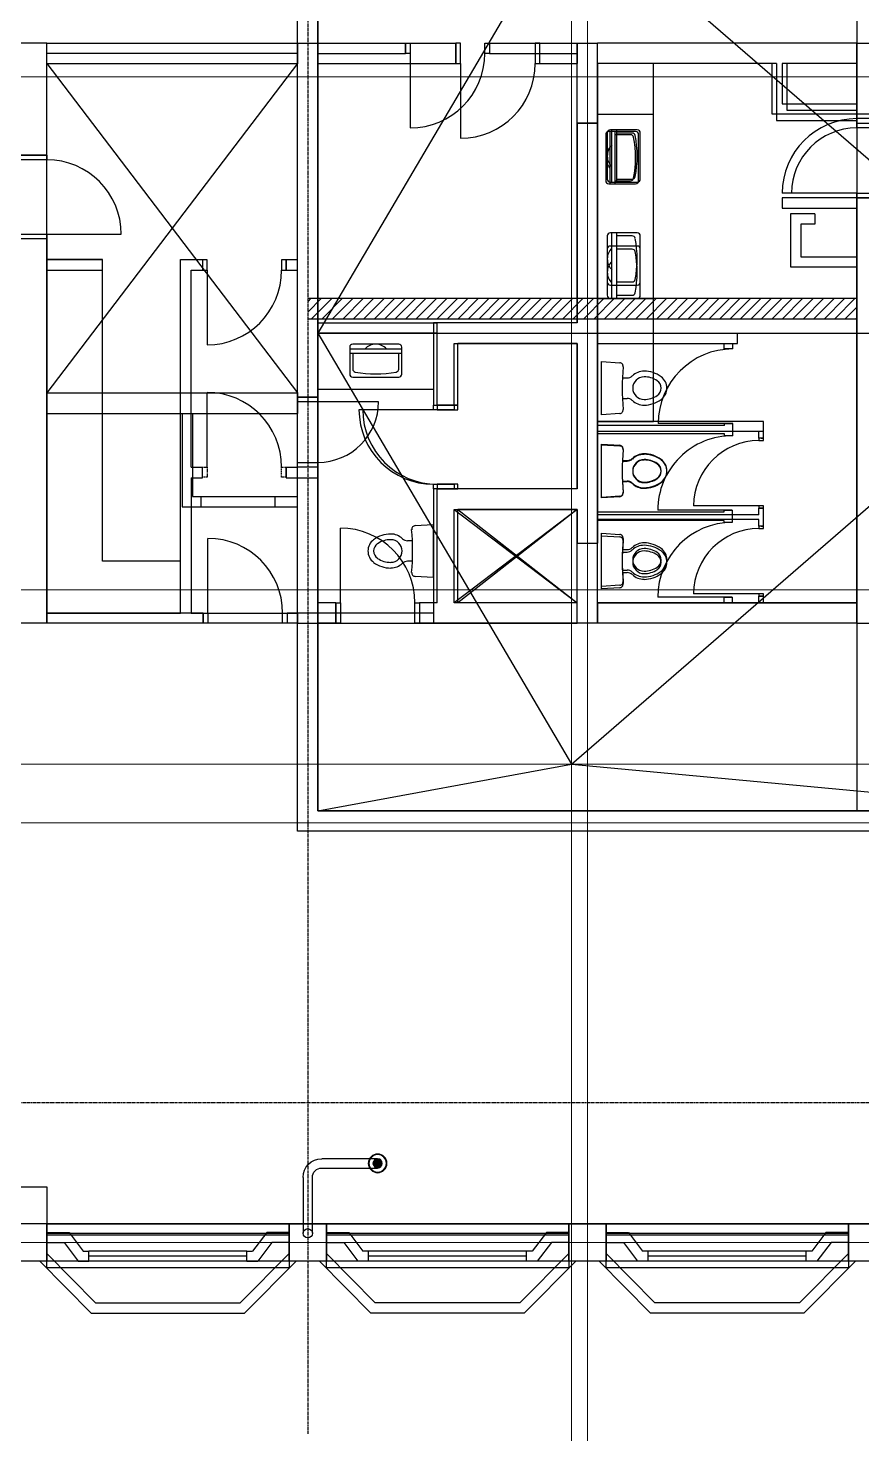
# Model space of a CAD drawing. Header units: millimetres. Extents: x -27283 to 25217, y -11774 to 11826.
# Drawn here: x -17533 to -8588, y -11774 to 3297 of the extents above; entities that cross this region are included whole.
import ezdxf

# ---------------------------------------------------------------- set-up
doc = ezdxf.new("R2010")
doc.units = ezdxf.units.MM
for name, pattern in [('DASHED', [19.05, 12.7, -6.35]), ('PCENTRE', [50.8, 31.75, -6.35, 6.35, -6.35]), ('PCENTRE2', [28.575, 19.05, -3.175, 3.175, -3.175])]:
    doc.linetypes.add(name, pattern=pattern)
for name, color, linetype in [('11th Floor - Doors Windows and Openings', 7, 'Continuous'), ('11th Floor - General', 7, 'Continuous'), ('11th Floor - Multi-View Blocks', 7, 'Continuous'), ('11th Floor - Structural Members', 7, 'Continuous'), ('11th Floor - Walls', 7, 'Continuous'), ('Boundaries_and_building_grids', 140, 'PCENTRE2'), ('Lift Motor Room Roof - General', 7, 'Continuous'), ('Lift Motor Room Roof - Roofs', 7, 'Continuous'), ('Rain_and_storm_water', 1, 'Continuous'), ('Roof - General', 7, 'Continuous'), ('Roof - Piped Services', 7, 'Continuous'), ('Roof - Roofs', 7, 'Continuous'), ('Roof - Walls', 7, 'Continuous'), ('Tenth Floor - Doors Windows and Openings', 7, 'Continuous'), ('Tenth Floor - Multi-View Blocks', 7, 'Continuous'), ('Tenth Floor - Structural Members', 7, 'Continuous'), ('Tenth Floor - Walls', 7, 'Continuous')]:
    doc.layers.add(name, color=color, linetype=linetype)

# ---------------------------------------------------------------- blocks, each defined once
blk = doc.blocks.new('LH RW Outlet')
at = {"layer": 'Roof - Piped Services', "linetype": 'Continuous'}
h = blk.add_hatch(dxfattribs=at)
h.set_pattern_fill('lines', color=2, scale=6.25, style=0)
h.set_pattern_definition([(0, (-13468.7696, -115.976), (0, 6.25), [])])
h.paths.add_polyline_path([(700, -750, -1), (800, -750, -1)])
at = {"layer": 'Roof - Piped Services', "color": 4, "linetype": 'Continuous', "lineweight": -3}
for p, q in [((-50, -600), (-50, 0)), ((50, 0), (50, -600)), ((150, -700), (750, -700)), ((750, -800), (150, -800))]:
    blk.add_line(p, q, dxfattribs=at)
at = {"layer": 'Roof - Piped Services', "color": 4, "linetype": 'Continuous'}
blk.add_circle((750, -750), 100, dxfattribs=at)
at = {"layer": 'Roof - Piped Services', "color": 1, "linetype": 'Continuous'}
for radius in [93.8, 50]:
    blk.add_circle((750, -750), radius, dxfattribs=at)
at = {"layer": 'Roof - Piped Services', "color": 2, "linetype": 'Continuous'}
blk.add_circle((750, -750), 50, dxfattribs=at)
at = {"layer": 'Roof - Piped Services', "color": 4, "linetype": 'Continuous', "lineweight": -3}
for radius in [200, 100]:
    blk.add_arc((150, -600), radius, 180, 270, dxfattribs=at)

msp = doc.modelspace()

# ---------------------------------------------------------------- hatches: boundary and pattern name
at = {"layer": 'Roof - Walls', "linetype": 'Continuous', "lineweight": -3}
h = msp.add_hatch(dxfattribs=at)
h.set_pattern_fill('ANSI31', color=8, scale=25)
h.set_pattern_definition([(45, (0, -33), (-56.1266, 56.1266), [])])
h.paths.add_polyline_path([(-14533, 401), (-8643, 401), (-8643, 181), (-14533, 181)])

# ---------------------------------------------------------------- linework, layer by layer
at = {"layer": '11th Floor - Doors Windows and Openings', "color": 1, "linetype": 'Continuous'}
for p, q in [((-13433, 3026, 37950), (-13433, 2226, 37950)), ((-8643, 1526, 37950), (-9343, 1526, 37950)), ((-17333, 1086, 37950), (-16533, 1086, 37950)), ((-15613, 701, 37950), (-15613, -99, 37950)), ((-15613, -1409, 37950), (-15613, -609, 37950)), ((-13773, -709, 37950), (-14423, -709, 37950)), ((-13183, -794, 37950), (-13983, -794, 37950)), ((-9973, -943, 37950), (-10773, -943, 37950)), ((-9978, -1873, 37950), (-10778, -1873, 37950)), ((-9978, -2803, 37950), (-10778, -2803, 37950)), ((-16880, -9924, 37950), (-16880, -9814, 37950)), ((-15186, -9814, 37950), (-16880, -9814, 37950)), ((-15186, -9869, 37950), (-16880, -9869, 37950)), ((-15186, -9924, 37950), (-16880, -9924, 37950)), ((-15186, -9924, 37950), (-15186, -9814, 37950)), ((-12186, -9814, 37950), (-13880, -9814, 37950)), ((-13880, -9924, 37950), (-13880, -9814, 37950)), ((-12186, -9869, 37950), (-13880, -9869, 37950)), ((-12186, -9924, 37950), (-13880, -9924, 37950)), ((-12186, -9924, 37950), (-12186, -9814, 37950)), ((-10880, -9924, 37950), (-10880, -9814, 37950)), ((-9186, -9814, 37950), (-10880, -9814, 37950)), ((-9186, -9869, 37950), (-10880, -9869, 37950)), ((-9186, -9924, 37950), (-10880, -9924, 37950)), ((-9186, -9924, 37950), (-9186, -9814, 37950))]:
    msp.add_line(p, q, dxfattribs=at)
at = {"layer": '11th Floor - Doors Windows and Openings', "color": 1, "linetype": 'Continuous', "elevation": 37950}
for points in [[(-13433, 3026), (-13483, 3026), (-13483, 3136), (-13433, 3136), (-13433, 3026)], [(-12583, 3026), (-12633, 3026), (-12633, 3136), (-12583, 3136), (-12583, 3026)], [(-8423, 2226), (-8643, 2226), (-8643, 2276), (-8423, 2276), (-8423, 2226)], [(-17333, 1886), (-17733, 1886), (-17733, 1936), (-17333, 1936), (-17333, 1886)], [(-8423, 1476), (-8643, 1476), (-8643, 1526), (-8423, 1526), (-8423, 1476)], [(-17333, 1036), (-17733, 1036), (-17733, 1086), (-17333, 1086), (-17333, 1036)], [(-15663, 701), (-15613, 701), (-15613, 811), (-15663, 811), (-15663, 701)], [(-14813, 701), (-14763, 701), (-14763, 811), (-14813, 811), (-14813, 701)], [(-14423, -709), (-14643, -709), (-14643, -659), (-14423, -659), (-14423, -709)], [(-13183, -794), (-13183, -744), (-12963, -744), (-12963, -794), (-13183, -794)], [(-14423, -1409), (-14643, -1409), (-14643, -1359), (-14423, -1359), (-14423, -1409)], [(-13183, -1644), (-13183, -1594), (-12963, -1594), (-12963, -1644), (-13183, -1644)]]:
    msp.add_lwpolyline(points, dxfattribs=at)
at = {"layer": '11th Floor - Doors Windows and Openings', "color": 1, "linetype": 'DASHED', "elevation": 37950}
for points in [[(-15663, -1409), (-15613, -1409), (-15613, -1519), (-15663, -1519), (-15663, -1409)], [(-14813, -1409), (-14763, -1409), (-14763, -1519), (-14813, -1519), (-14813, -1409)]]:
    msp.add_lwpolyline(points, dxfattribs=at)
at = {"layer": '11th Floor - Doors Windows and Openings', "color": 1, "linetype": 'Continuous'}
for centre, radius, start, end in [((-13433, 3026, 37950), 800, 270, 0), ((-8643, 1526, 37950), 700, 90, 180), ((-17333, 1086, 37950), 800, 0, 90), ((-15613, 701, 37950), 800, 270, 0), ((-9973, -943, 37950), 800, 90, 180), ((-15613, -1409, 37950), 800, 0, 90), ((-14423, -709, 37950), 650, 270, 0), ((-13183, -794, 37950), 800, 180, 270), ((-9978, -1873, 37950), 800, 89.6059, 179.999), ((-9978, -2803, 37950), 800, 90, 180)]:
    msp.add_arc(centre, radius, start, end, dxfattribs=at)
at = {"layer": '11th Floor - General', "linetype": 'Continuous'}
for p, q in [((-16733, -2418, 37950), (-16733, 701, 37950)), ((-15898, -2418, 37950), (-16733, -2418, 37950))]:
    msp.add_line(p, q, dxfattribs=at)
at = {"layer": '11th Floor - General', "color": 8, "linetype": 'Continuous'}
for p, q in [((-12963, -1864, 37950), (-11643, -2864, 37950)), ((-11643, -1864, 37950), (-12963, -2864, 37950))]:
    msp.add_line(p, q, dxfattribs=at)
at = {"layer": '11th Floor - Multi-View Blocks', "color": 1, "linetype": 'Continuous'}
for p, q in [((-11319, 2172, 37950), (-11319, 1678, 37950)), ((-10998, 2205, 37950), (-11286, 2205, 37950)), ((-11269, 1645, 37950), (-11269, 2205, 37950)), ((-11220, 2205, 37950), (-11220, 1645, 37950)), ((-11052, 2172, 37950), (-11220, 2172, 37950)), ((-10966, 1678, 37950), (-10966, 2172, 37950)), ((-11220, 1678, 37950), (-11052, 1678, 37950)), ((-11286, 1645, 37950), (-10998, 1645, 37950)), ((-11319, 1069, 37950), (-11319, 575, 37950)), ((-10998, 1102, 37950), (-11286, 1102, 37950)), ((-11269, 542, 37950), (-11269, 1102, 37950)), ((-11220, 1102, 37950), (-11220, 542, 37950)), ((-11052, 1069, 37950), (-11220, 1069, 37950)), ((-10966, 575, 37950), (-10966, 1069, 37950)), ((-11286, 542, 37950), (-10998, 542, 37950)), ((-11220, 575, 37950), (-11052, 575, 37950)), ((-14083, -124, 37950), (-14083, -412, 37950)), ((-14083, -141, 37950), (-13523, -141, 37950)), ((-13556, -91, 37950), (-14050, -91, 37950)), ((-13523, -412, 37950), (-13523, -124, 37950)), ((-13523, -190, 37950), (-14083, -190, 37950)), ((-14050, -190, 37950), (-14050, -358, 37950)), ((-13556, -358, 37950), (-13556, -190, 37950)), ((-11380, -278, 37950), (-11186, -290, 37950)), ((-14050, -445, 37950), (-13556, -445, 37950)), ((-14423, -574, 37950), (-13183, -574, 37950)), ((-11157, -453, 37950), (-11106, -453, 37950)), ((-11157, -673, 37950), (-11106, -673, 37950)), ((-11380, -1164, 37950), (-11186, -1176, 37950)), ((-11157, -1339, 37950), (-11106, -1339, 37950)), ((-11157, -1559, 37950), (-11106, -1559, 37950)), ((-13410, -2199, 37950), (-13461, -2199, 37950)), ((-11380, -2119, 37950), (-11186, -2132, 37950)), ((-11157, -2294, 37950), (-11106, -2294, 37950)), ((-13410, -2419, 37950), (-13461, -2419, 37950)), ((-11157, -2514, 37950), (-11106, -2514, 37950)), ((-13187, -2594, 37950), (-13381, -2582, 37950))]:
    msp.add_line(p, q, dxfattribs=at)
at = {"layer": '11th Floor - Multi-View Blocks', "color": 1, "linetype": 'Continuous', "elevation": 37950}
for points in [[(-11423, 397), (-10823, 397), (-10823, 2371), (-11423, 2371), (-11423, 397)], [(-11186, -835), (-11380, -848), (-11380, -278)], [(-11186, -1721), (-11380, -1734), (-11380, -1164)], [(-13381, -2037), (-13187, -2024), (-13187, -2594)], [(-11186, -2677), (-11380, -2689), (-11380, -2119)]]:
    msp.add_lwpolyline(points, dxfattribs=at)
at = {"layer": '11th Floor - Multi-View Blocks', "color": 1, "linetype": 'Continuous'}
for centre, radius, start, end in [((-11286, 2172, 37950), 32.9, 90, 180), ((-11052, 2139, 37950), 32.9, 10.8419, 90), ((-12170, 1925, 37950), 1171, 349.1581, 10.8419), ((-10998, 2172, 37950), 32.9, 0, 90), ((-11160, 1925, 37950), 159, 133.6027, 226.3973), ((-11286, 1678, 37950), 32.9, 180, 270), ((-11052, 1711, 37950), 32.9, 270, 349.1581), ((-10998, 1678, 37950), 32.9, 270, 0), ((-11286, 1069, 37950), 32.9, 90, 180), ((-11052, 1037, 37950), 32.9, 10.8419, 90), ((-10998, 1069, 37950), 32.9, 0, 90), ((-11160, 822, 37950), 159, 133.6027, 226.3973), ((-12170, 822, 37950), 1171, 349.1581, 10.8419), ((-11286, 575, 37950), 32.9, 180, 270), ((-11052, 608, 37950), 32.9, 270, 349.1581), ((-10998, 575, 37950), 32.9, 270, 0), ((-14050, -124, 37950), 32.9, 90, 180), ((-13803, -251, 37950), 159, 43.6024, 136.3976), ((-13556, -124, 37950), 32.9, 0, 90), ((-11189, -330, 37950), 40, 354.6102, 86.3467), ((-14050, -412, 37950), 32.9, 180, 270), ((-14017, -358, 37950), 32.9, 180, 259.1577), ((-13803, 760, 37950), 1171, 259.1581, 280.8419), ((-13589, -358, 37950), 32.9, 280.8423, 0), ((-13556, -412, 37950), 32.9, 270, 0), ((-8722, -563, 37950), 2437, 174.6098, 185.3902), ((-11106, -373, 37950), 80, 270, 313.63), ((-10925, -563, 37950), 182, 90, 133.63), ((-10925, -563, 37950), 121, 90, 270), ((-10925, -689, 37950), 309, 53.3735, 90), ((-10925, -699, 37950), 258, 56.6705, 90), ((-10831, -563, 37950), 151, 0, 53.3737), ((-10835, -563, 37950), 94.1, 0, 56.6701), ((-10835, -563, 37950), 94.1, 303.3295, 0), ((-10831, -563, 37950), 151, 306.6263, 0), ((-11106, -753, 37950), 80, 46.3694, 90), ((-10925, -563, 37950), 182, 226.3703, 270), ((-10925, -426, 37950), 258, 270, 303.3294), ((-10925, -436, 37950), 309, 270, 306.6265), ((-11189, -795, 37950), 40, 273.6533, 5.3898), ((-11189, -1216, 37950), 40, 354.6102, 86.3467), ((-8722, -1449, 37950), 2437, 174.6098, 185.3902), ((-11106, -1259, 37950), 80, 270, 313.63), ((-10925, -1449, 37950), 182, 90, 133.63), ((-10925, -1449, 37950), 121, 90, 270), ((-10925, -1576, 37950), 309, 53.3735, 90), ((-10925, -1586, 37950), 258, 56.6704, 90), ((-10831, -1449, 37950), 151, 0, 53.3737), ((-10835, -1449, 37950), 94.1, 0, 56.6701), ((-10835, -1449, 37950), 94.1, 303.3295, 0), ((-10831, -1449, 37950), 151, 306.6263, 0), ((-11106, -1639, 37950), 80, 46.3694, 90), ((-10925, -1449, 37950), 182, 226.3703, 270), ((-10925, -1312, 37950), 258, 270, 303.3294), ((-10925, -1322, 37950), 309, 270, 306.6265), ((-11189, -1682, 37950), 40, 273.6533, 5.3898), ((-13378, -2077, 37950), 40, 93.6525, 185.3899), ((-15845, -2309, 37950), 2437, 354.6099, 5.3902), ((-13736, -2309, 37950), 151, 126.6262, 180), ((-13642, -2436, 37950), 309, 90, 126.6263), ((-13732, -2309, 37950), 94.1, 123.3292, 180), ((-13642, -2446, 37950), 258, 90, 123.3293), ((-13642, -2309, 37950), 182, 46.3701, 90), ((-13642, -2309, 37950), 121, 270, 90), ((-13461, -2119, 37950), 80, 226.3694, 270), ((-11189, -2171, 37950), 40, 354.6102, 86.3467), ((-8722, -2404, 37950), 2437, 174.6098, 185.3902), ((-10925, -2404, 37950), 182, 90, 133.63), ((-10925, -2531, 37950), 309, 53.3735, 90), ((-13736, -2309, 37950), 151, 180, 233.3736), ((-13732, -2309, 37950), 94.1, 180, 236.67), ((-13642, -2173, 37950), 258, 236.6705, 270), ((-11106, -2214, 37950), 80, 270, 313.63), ((-10925, -2404, 37950), 121, 90, 270), ((-10925, -2541, 37950), 258, 56.6705, 90), ((-10835, -2404, 37950), 94.1, 0, 56.6701), ((-10835, -2404, 37950), 94.1, 303.3295, 0), ((-10831, -2404, 37950), 151, 0, 53.3737), ((-10831, -2404, 37950), 151, 306.6263, 0), ((-13642, -2183, 37950), 309, 233.3737, 270), ((-13642, -2309, 37950), 182, 270, 313.6305), ((-13461, -2499, 37950), 80, 90, 133.63), ((-13378, -2542, 37950), 40, 174.6101, 266.3476), ((-11106, -2594, 37950), 80, 46.3694, 90), ((-10925, -2404, 37950), 182, 226.3703, 270), ((-10925, -2267, 37950), 258, 270, 303.3294), ((-10925, -2278, 37950), 309, 270, 306.6265), ((-11189, -2637, 37950), 40, 273.6533, 5.3898)]:
    msp.add_arc(centre, radius, start, end, dxfattribs=at)
at = {"layer": '11th Floor - Structural Members', "color": 5, "linetype": 'Continuous'}
for p, q in [((-17333, 3136, 37950), (-17733, 3136, 37950)), ((-17333, 1936, 37950), (-17333, 3136, 37950)), ((-14643, 3136, 37950), (-14423, 3136, 37950)), ((-14643, -659, 37950), (-14643, 3136, 37950)), ((-14423, 3026, 37950), (-14423, 3136, 37950)), ((-14423, -659, 37950), (-14423, 3136, 37950)), ((-11643, 2276, 37950), (-11643, 3136, 37950)), ((-11643, 3136, 37950), (-11423, 3136, 37950)), ((-11423, 2276, 37950), (-11423, 3136, 37950)), ((-8643, 3136, 37950), (-8423, 3136, 37950)), ((-8643, 2276, 37950), (-8643, 3136, 37950)), ((-11423, 2276, 37950), (-11643, 2276, 37950)), ((-8643, 2276, 37950), (-8423, 2276, 37950)), ((-17333, 1936, 37950), (-17733, 1936, 37950)), ((-8643, -3084, 37950), (-8643, 1476, 37950)), ((-8643, 1476, 37950), (-8423, 1476, 37950)), ((-17333, 1036, 37950), (-17733, 1036, 37950)), ((-17333, 1036, 37950), (-17333, -3084, 37950)), ((-14423, -659, 37950), (-14643, -659, 37950)), ((-11643, -2224, 37950), (-11423, -2224, 37950)), ((-11643, -3084, 37950), (-11643, -2224, 37950)), ((-11423, -3084, 37950), (-11423, -2224, 37950)), ((-17333, -3084, 37950), (-17733, -3084, 37950)), ((-11423, -3084, 37950), (-11643, -3084, 37950)), ((-8643, -3084, 37950), (-8423, -3084, 37950))]:
    msp.add_line(p, q, dxfattribs=at)
at = {"layer": '11th Floor - Structural Members', "color": 5, "linetype": 'Continuous', "elevation": 37950}
for points in [[(-17333, -9924), (-17733, -9924), (-17733, -9124), (-17333, -9124), (-17333, -9924)], [(-14333, -9924), (-14733, -9924), (-14733, -9524), (-14333, -9524), (-14333, -9924)], [(-11333, -9924), (-11733, -9924), (-11733, -9524), (-11333, -9524), (-11333, -9924)], [(-8333, -9924), (-8733, -9924), (-8733, -9524), (-8333, -9524), (-8333, -9924)]]:
    msp.add_lwpolyline(points, dxfattribs=at)
at = {"layer": '11th Floor - Walls', "color": 2, "linetype": 'Continuous'}
for p, q in [((-14423, 3136, 37950), (-13483, 3136, 37950)), ((-14423, 3026, 37950), (-13483, 3026, 37950)), ((-13483, 3136, 37950), (-13483, 3026, 37950)), ((-12583, 3136, 37950), (-12583, 3026, 37950)), ((-12583, 3136, 37950), (-11643, 3136, 37950)), ((-12583, 3026, 37950), (-11643, 3026, 37950)), ((-11643, 3026, 37950), (-11643, 3136, 37950)), ((-17333, 816, 37950), (-16733, 816, 37950)), ((-16733, 816, 37950), (-17333, 816, 37950)), ((-17333, 816, 37950), (-16733, 816, 37950)), ((-16869, 816, 37950), (-16984, 816, 37950)), ((-16733, 701, 37950), (-16733, 816, 37950)), ((-15898, 816, 37950), (-15663, 816, 37950)), ((-15663, 816, 37950), (-15663, 701, 37950)), ((-14763, 701, 37950), (-14763, 816, 37950)), ((-14763, 816, 37950), (-14643, 816, 37950)), ((-14763, 811, 37950), (-14763, 701, 37950)), ((-17333, 701, 37950), (-16733, 701, 37950)), ((-17333, 701, 37950), (-16733, 701, 37950)), ((-15783, 701, 37950), (-15613, 701, 37950)), ((-15783, -1409, 37950), (-15783, 701, 37950)), ((-14763, 701, 37950), (-14643, 701, 37950)), ((-14423, 136, 37950), (-13183, 136, 37950)), ((-14423, 136, 37950), (-14423, 26, 37950)), ((-14423, 26, 37950), (-13183, 26, 37950)), ((-11423, 26, 37950), (-9923, 26, 37950)), ((-9923, -84, 37950), (-9923, 26, 37950)), ((-11423, -84, 37950), (-9923, -84, 37950)), ((-10068, -84, 37950), (-10068, -143, 37950)), ((-9973, -143, 37950), (-10068, -143, 37950)), ((-9973, -143, 37950), (-9973, -84, 37950)), ((-10063, -963, 37950), (-11423, -963, 37950)), ((-10063, -1053, 37950), (-11423, -1053, 37950)), ((-10063, -963, 37950), (-10063, -943, 37950)), ((-10063, -943, 37950), (-9973, -943, 37950)), ((-10063, -1073, 37950), (-10063, -1053, 37950)), ((-9973, -1073, 37950), (-9973, -943, 37950)), ((-9973, -1073, 37950), (-10063, -1073, 37950)), ((-15783, -1409, 37950), (-15663, -1409, 37950)), ((-15663, -1524, 37950), (-15663, -1409, 37950)), ((-14763, -1409, 37950), (-14763, -1524, 37950)), ((-14763, -1519, 37950), (-14763, -1409, 37950)), ((-14763, -1409, 37950), (-14643, -1409, 37950)), ((-14423, -1409, 37950), (-14643, -1409, 37950)), ((-14423, -1409, 37950), (-14423, -1524, 37950)), ((-15783, -1524, 37950), (-15663, -1524, 37950)), ((-14763, -1524, 37950), (-14423, -1524, 37950)), ((-10068, -1893, 37950), (-11423, -1893, 37950)), ((-10068, -1873, 37950), (-9978, -1873, 37950)), ((-10068, -1873, 37950), (-10068, -1893, 37950)), ((-9978, -1873, 37950), (-9978, -2003, 37950)), ((-10068, -1983, 37950), (-11423, -1983, 37950)), ((-10068, -1983, 37950), (-10068, -2003, 37950)), ((-9978, -2003, 37950), (-10068, -2003, 37950)), ((-10068, -2803, 37950), (-9978, -2803, 37950)), ((-10068, -2803, 37950), (-10068, -2864, 37950)), ((-9978, -2803, 37950), (-9978, -2864, 37950)), ((-13183, -2974, 37950), (-14643, -2974, 37950)), ((-14423, -2974, 37950), (-14423, -3084, 37950)), ((-14643, -3084, 37950), (-14423, -3084, 37950)), ((-14423, -3084, 37950), (-13183, -3084, 37950))]:
    msp.add_line(p, q, dxfattribs=at)
at = {"layer": '11th Floor - Walls', "color": 3, "linetype": 'Continuous'}
for p, q in [((-11423, 2916, 37950), (-11423, 3136, 37950)), ((-8643, 3136, 37950), (-11423, 3136, 37950)), ((-8643, 2916, 37950), (-8643, 3136, 37950)), ((-9503, 2916, 37950), (-11423, 2916, 37950)), ((-9503, 2916, 37950), (-9503, 2306, 37950)), ((-9393, 2916, 37950), (-9393, 2416, 37950)), ((-8643, 2916, 37950), (-9393, 2916, 37950)), ((-9393, 2416, 37950), (-8643, 2416, 37950)), ((-8643, 2306, 37950), (-8643, 2416, 37950)), ((-11423, 2276, 37950), (-11643, 2276, 37950)), ((-11643, 2276, 37950), (-11643, 136, 37950)), ((-11423, -2224, 37950), (-11423, 2276, 37950)), ((-9503, 2306, 37950), (-8643, 2306, 37950)), ((-9353, 1306, 37950), (-9353, 736, 37950)), ((-9093, 1306, 37950), (-9353, 1306, 37950)), ((-9093, 1306, 37950), (-9093, 1196, 37950)), ((-9243, 1196, 37950), (-9243, 846, 37950)), ((-9093, 1196, 37950), (-9243, 1196, 37950)), ((-9243, 846, 37950), (-8643, 846, 37950)), ((-8643, 736, 37950), (-8643, 846, 37950)), ((-9353, 736, 37950), (-8643, 736, 37950)), ((-13183, 136, 37950), (-13183, -744, 37950)), ((-11643, 136, 37950), (-13183, 136, 37950)), ((-12963, -84, 37950), (-11643, -84, 37950)), ((-12963, -744, 37950), (-12963, -84, 37950)), ((-11643, -84, 37950), (-11643, -1644, 37950)), ((-13183, -744, 37950), (-12963, -744, 37950)), ((-13183, -1644, 37950), (-13183, -3084, 37950)), ((-11643, -1644, 37950), (-13183, -1644, 37950)), ((-11423, -3084, 37950), (-11423, -2864, 37950)), ((-11423, -2864, 37950), (-8643, -2864, 37950)), ((-8643, -2864, 37950), (-8643, -3084, 37950)), ((-13183, -3084, 37950), (-11643, -3084, 37950)), ((-8643, -3084, 37950), (-11423, -3084, 37950)), ((-17333, -9614, 37950), (-17092, -9614, 37950)), ((-17092, -9614, 37950), (-16942, -9814, 37950)), ((-14973, -9614, 37950), (-15124, -9814, 37950)), ((-14733, -9614, 37950), (-14973, -9614, 37950)), ((-14333, -9614, 37950), (-14092, -9614, 37950)), ((-14092, -9614, 37950), (-13942, -9814, 37950)), ((-11973, -9614, 37950), (-12124, -9814, 37950)), ((-11733, -9614, 37950), (-11973, -9614, 37950)), ((-11333, -9614, 37950), (-11092, -9614, 37950)), ((-11092, -9614, 37950), (-10942, -9814, 37950)), ((-8973, -9614, 37950), (-9124, -9814, 37950)), ((-8733, -9614, 37950), (-8973, -9614, 37950)), ((-17333, -9724, 37950), (-17146, -9724, 37950)), ((-17146, -9724, 37950), (-16996, -9924, 37950)), ((-14919, -9724, 37950), (-15070, -9924, 37950)), ((-14733, -9724, 37950), (-14919, -9724, 37950)), ((-14333, -9724, 37950), (-14146, -9724, 37950)), ((-14146, -9724, 37950), (-13996, -9924, 37950)), ((-11919, -9724, 37950), (-12070, -9924, 37950)), ((-11733, -9724, 37950), (-11919, -9724, 37950)), ((-11333, -9724, 37950), (-11146, -9724, 37950)), ((-11146, -9724, 37950), (-10996, -9924, 37950)), ((-8919, -9724, 37950), (-9070, -9924, 37950)), ((-8733, -9724, 37950), (-8919, -9724, 37950)), ((-17408, -9924, 37950), (-16856, -10479, 37950)), ((-17333, -9842, 37950), (-16810, -10369, 37950)), ((-16996, -9924, 37950), (-16880, -9924, 37950)), ((-16942, -9814, 37950), (-16880, -9814, 37950)), ((-16880, -9924, 37950), (-16880, -9814, 37950)), ((-14733, -9842, 37950), (-15256, -10369, 37950)), ((-14657, -9924, 37950), (-15210, -10479, 37950)), ((-15186, -9924, 37950), (-15186, -9814, 37950)), ((-15186, -9814, 37950), (-15124, -9814, 37950)), ((-15186, -9924, 37950), (-15070, -9924, 37950)), ((-14408, -9924, 37950), (-13856, -10479, 37950)), ((-14333, -9842, 37950), (-13810, -10369, 37950)), ((-13880, -9924, 37950), (-13996, -9924, 37950)), ((-13880, -9814, 37950), (-13942, -9814, 37950)), ((-13880, -9924, 37950), (-13880, -9814, 37950)), ((-11733, -9842, 37950), (-12256, -10369, 37950)), ((-11657, -9924, 37950), (-12210, -10479, 37950)), ((-12186, -9924, 37950), (-12186, -9814, 37950)), ((-12124, -9814, 37950), (-12186, -9814, 37950)), ((-12070, -9924, 37950), (-12186, -9924, 37950)), ((-11408, -9924, 37950), (-10856, -10479, 37950)), ((-11333, -9842, 37950), (-10810, -10369, 37950)), ((-10880, -9924, 37950), (-10996, -9924, 37950)), ((-10880, -9814, 37950), (-10942, -9814, 37950)), ((-10880, -9924, 37950), (-10880, -9814, 37950)), ((-8733, -9842, 37950), (-9256, -10369, 37950)), ((-8657, -9924, 37950), (-9210, -10479, 37950)), ((-9124, -9814, 37950), (-9186, -9814, 37950)), ((-9186, -9924, 37950), (-9186, -9814, 37950)), ((-9070, -9924, 37950), (-9186, -9924, 37950)), ((-16810, -10369, 37950), (-15256, -10369, 37950)), ((-12256, -10369, 37950), (-13810, -10369, 37950)), ((-9256, -10369, 37950), (-10810, -10369, 37950)), ((-16856, -10479, 37950), (-15210, -10479, 37950)), ((-12210, -10479, 37950), (-13856, -10479, 37950)), ((-9210, -10479, 37950), (-10856, -10479, 37950))]:
    msp.add_line(p, q, dxfattribs=at)
at = {"layer": '11th Floor - Walls', "color": 2, "linetype": 'Continuous', "elevation": 37950}
for points in [[(-14643, 3026), (-17333, 3026), (-17333, 3136), (-14643, 3136), (-14643, 3026)], [(-16733, -3084), (-17333, -3084), (-17333, -2974), (-15898, -2974), (-15898, 816)], [(-15783, -1524), (-15783, -2974), (-15663, -2974)], [(-15663, -2974), (-14643, -2974), (-14643, -3084)], [(-14643, -3084), (-16733, -3084)]]:
    msp.add_lwpolyline(points, dxfattribs=at)
at = {"layer": '11th Floor - Walls', "color": 3, "linetype": 'Continuous', "elevation": 37950}
msp.add_lwpolyline([(-11643, -3084), (-11643, -2864), (-12963, -2864), (-12963, -1864), (-11643, -1864), (-11643, -2224), (-11423, -2224)], dxfattribs=at)
at = {"layer": 'Boundaries_and_building_grids', "color": 140, "linetype": 'PCENTRE', "lineweight": -3}
for p, q in [((-14533, 11826), (-14533, -11774)), ((25217, -8224), (-27283, -8224))]:
    msp.add_line(p, q, dxfattribs=at)
at = {"layer": 'Lift Motor Room Roof - General', "color": 4, "linetype": 'Continuous', "lineweight": 0}
for p, direction in [((-11703, 4646, 46830), (0, 1)), ((-1033, -4594, 46830), (1, 0))]:
    msp.add_xline(p, direction, dxfattribs=at)
at = {"layer": 'Lift Motor Room Roof - Roofs', "color": 4, "linetype": 'Continuous', "lineweight": -3}
for p, q in [((-14643, -5314, 46830), (-14643, 5366, 46830)), ((12577, -5314, 46830), (-14643, -5314, 46830))]:
    msp.add_line(p, q, dxfattribs=at)
at = {"layer": 'Lift Motor Room Roof - Roofs', "color": 3, "linetype": 'Continuous', "lineweight": -3}
for p, q in [((-14423, -5094, 46830), (-14423, 5146, 46830)), ((12357, -5094, 46830), (-14423, -5094, 46830))]:
    msp.add_line(p, q, dxfattribs=at)
at = {"layer": 'Lift Motor Room Roof - Roofs', "color": 1, "linetype": 'Continuous', "lineweight": -3}
for p, q in [((-11703, 4646, 46830), (-14423, 26, 46830)), ((-6368, 26, 46830), (-11703, 4646, 46830)), ((-14423, 26, 46830), (-11703, -4594, 46830)), ((-14423, 26, 46830), (9357, 26, 46830)), ((-11703, -4594, 46830), (-6368, 26, 46830)), ((-14423, -5094, 46830), (-11703, -4594, 46830)), ((-11703, -4594, 46830), (-6368, -5094, 46830))]:
    msp.add_line(p, q, dxfattribs=at)
at = {"layer": 'Roof - General', "color": 4, "linetype": 'Continuous', "lineweight": 0}
msp.add_xline((-11533, 7081, 42250), (0, -1), dxfattribs=at)
at = {"layer": 'Roof - Roofs', "color": 3, "linetype": 'Continuous', "lineweight": -3}
for p, q in [((22767, -9524, 42250), (-24833, -9524, 42250)), ((23167, -9924, 42250), (-25233, -9924, 42250))]:
    msp.add_line(p, q, dxfattribs=at)
at = {"layer": 'Roof - Roofs', "color": 4, "linetype": 'Continuous', "lineweight": -3}
msp.add_circle((-14533, -9624, 42250), 50, dxfattribs=at)
at = {"layer": 'Roof - Walls', "color": 3, "linetype": 'Continuous'}
for p, q in [((-14643, -5314, 42250), (-14643, 5366, 42250)), ((-14423, 5146, 42250), (-14423, -5094, 42250)), ((-14423, -5094, 42250), (12357, -5094, 42250)), ((12577, -5314, 42250), (-14643, -5314, 42250))]:
    msp.add_line(p, q, dxfattribs=at)
at = {"layer": 'Roof - Walls', "color": 3, "linetype": 'Continuous', "lineweight": -3}
for p, q in [((-8643, 3407, 42250), (-8643, -5094, 42250)), ((-14533, 401, 42250), (-8643, 401, 42250)), ((-14533, 181, 42250), (-8643, 181, 42250)), ((-8423, -5094, 42250), (-8643, -5094, 42250))]:
    msp.add_line(p, q, dxfattribs=at)
at = {"layer": 'Roof - Walls', "color": 4, "linetype": 'Continuous', "lineweight": 0}
for p, direction in [((-27194, 2776, 42250), (1, 0)), ((-27943, -2724, 42250), (-1, 0)), ((-21700, -5224, 42250), (-1, 0)), ((-25802, -9724, 42250), (-1, 0))]:
    msp.add_xline(p, direction, dxfattribs=at)
at = {"layer": 'Tenth Floor - Doors Windows and Openings', "color": 1, "linetype": 'Continuous'}
for p, q in [((-12893, 2916, 34500), (-12893, 2116, 34500)), ((-8643, 1526, 34500), (-9443, 1526, 34500)), ((-13143, -794, 34500), (-13943, -794, 34500)), ((-9643, -1101, 34500), (-9693, -1101, 34500)), ((-9668, -1101, 34500), (-9643, -1101, 34500)), ((-9693, -1826, 34500), (-10393, -1826, 34500)), ((-9643, -1851, 34500), (-9693, -1851, 34500)), ((-9668, -1851, 34500), (-9643, -1851, 34500)), ((-14183, -2864, 34500), (-14183, -2064, 34500)), ((-9643, -2043, 34500), (-9693, -2043, 34500)), ((-9668, -2043, 34500), (-9643, -2043, 34500)), ((-15603, -2974, 34500), (-15603, -2174, 34500)), ((-9693, -2768, 34500), (-10393, -2768, 34500)), ((-9643, -2793, 34500), (-9693, -2793, 34500)), ((-9668, -2793, 34500), (-9643, -2793, 34500)), ((-17333, -9623, 34500), (-14733, -9623, 34500)), ((-14733, -9643, 34500), (-17333, -9643, 34500)), ((-14333, -9623, 34500), (-11733, -9623, 34500)), ((-11733, -9643, 34500), (-14333, -9643, 34500)), ((-11333, -9623, 34500), (-8733, -9623, 34500)), ((-8733, -9643, 34500), (-11333, -9643, 34500))]:
    msp.add_line(p, q, dxfattribs=at)
at = {"layer": 'Tenth Floor - Doors Windows and Openings', "color": 1, "linetype": 'Continuous', "elevation": 34500}
for points in [[(-12893, 3136), (-12943, 3136), (-12943, 2916), (-12893, 2916), (-12893, 3136)], [(-12043, 3136), (-12093, 3136), (-12093, 2916), (-12043, 2916), (-12043, 3136)], [(-8423, 2376), (-8423, 2326), (-8643, 2326), (-8643, 2376), (-8423, 2376)], [(-8423, 1526), (-8423, 1476), (-8643, 1476), (-8643, 1526), (-8423, 1526)], [(-12923, -794), (-12923, -744), (-13143, -744), (-13143, -794), (-12923, -794)], [(-9693, -1101), (-9693, -1126), (-9643, -1126), (-9643, -1101), (-9693, -1101)], [(-9693, -1101), (-9693, -1126), (-9643, -1126), (-9643, -1101), (-9693, -1101)], [(-12923, -1644), (-12923, -1594), (-13143, -1594), (-13143, -1644), (-12923, -1644)], [(-9693, -1826), (-9693, -1851), (-9643, -1851), (-9643, -1826), (-9693, -1826)], [(-9693, -2043), (-9693, -2068), (-9643, -2068), (-9643, -2043), (-9693, -2043)], [(-9693, -2043), (-9693, -2068), (-9643, -2068), (-9643, -2043), (-9693, -2043)], [(-9693, -2768), (-9693, -2793), (-9643, -2793), (-9643, -2768), (-9693, -2768)], [(-15603, -3084), (-15653, -3084), (-15653, -2974), (-15603, -2974), (-15603, -3084)], [(-14753, -3084), (-14803, -3084), (-14803, -2974), (-14753, -2974), (-14753, -3084)], [(-14183, -3084), (-14233, -3084), (-14233, -2864), (-14183, -2864), (-14183, -3084)], [(-13333, -3084), (-13383, -3084), (-13383, -2864), (-13333, -2864), (-13333, -3084)], [(-14733, -9994), (-17333, -9994), (-17333, -9524), (-14733, -9524), (-14733, -9994)], [(-11733, -9994), (-14333, -9994), (-14333, -9524), (-11733, -9524), (-11733, -9994)], [(-8733, -9994), (-11333, -9994), (-11333, -9524), (-8733, -9524), (-8733, -9994)]]:
    msp.add_lwpolyline(points, dxfattribs=at)
at = {"layer": 'Tenth Floor - Doors Windows and Openings', "color": 1, "linetype": 'Continuous'}
for centre, radius, start, end in [((-12893, 2916, 34500), 800, 270, 0), ((-8643, 1526, 34500), 800, 90, 180), ((-13143, -794, 34500), 800, 180, 270), ((-9693, -1826, 34500), 700, 90, 180), ((-14183, -2864, 34500), 800, 0, 90), ((-9693, -2768, 34500), 700, 90, 180), ((-15603, -2974, 34500), 800, 0, 90)]:
    msp.add_arc(centre, radius, start, end, dxfattribs=at)
at = {"layer": 'Tenth Floor - Multi-View Blocks', "color": 1, "linetype": 'Continuous'}
for p, q in [((-11336, 2154, 34500), (-11336, 1660, 34500)), ((-11016, 2187, 34500), (-11303, 2187, 34500)), ((-11287, 1627, 34500), (-11287, 2187, 34500)), ((-11238, 2187, 34500), (-11238, 1627, 34500)), ((-11069, 2154, 34500), (-11238, 2154, 34500)), ((-10983, 1660, 34500), (-10983, 2154, 34500)), ((-11238, 1660, 34500), (-11069, 1660, 34500)), ((-11303, 1627, 34500), (-11016, 1627, 34500)), ((-11319, 927, 34500), (-11319, 433, 34500)), ((-10998, 960, 34500), (-11286, 960, 34500)), ((-11269, 400, 34500), (-11269, 960, 34500)), ((-11220, 960, 34500), (-11220, 400, 34500)), ((-11052, 927, 34500), (-11220, 927, 34500)), ((-10966, 433, 34500), (-10966, 927, 34500)), ((-11286, 400, 34500), (-10998, 400, 34500)), ((-11220, 433, 34500), (-11052, 433, 34500)), ((-11380, -1170, 34500), (-11186, -1182, 34500)), ((-11157, -1345, 34500), (-11106, -1345, 34500)), ((-11157, -1565, 34500), (-11106, -1565, 34500)), ((-11380, -2145, 34500), (-11186, -2158, 34500)), ((-11157, -2320, 34500), (-11106, -2320, 34500)), ((-11157, -2540, 34500), (-11106, -2540, 34500))]:
    msp.add_line(p, q, dxfattribs=at)
at = {"layer": 'Tenth Floor - Multi-View Blocks', "color": 1, "linetype": 'Continuous', "elevation": 34500}
for points in [[(-11423, -919), (-10823, -919), (-10823, 2916), (-11423, 2916), (-11423, -919)], [(-11186, -1727), (-11380, -1740), (-11380, -1170)], [(-11186, -2703), (-11380, -2715), (-11380, -2145)]]:
    msp.add_lwpolyline(points, dxfattribs=at)
at = {"layer": 'Tenth Floor - Multi-View Blocks', "color": 1, "linetype": 'Continuous'}
for centre, radius, start, end in [((-11303, 2154, 34500), 32.9, 90, 180), ((-11069, 2121, 34500), 32.9, 10.8419, 90), ((-12187, 1907, 34500), 1171, 349.1581, 10.8419), ((-11016, 2154, 34500), 32.9, 0, 90), ((-11177, 1907, 34500), 159, 133.6027, 226.3973), ((-11303, 1660, 34500), 32.9, 180, 270), ((-11069, 1693, 34500), 32.9, 270, 349.1581), ((-11016, 1660, 34500), 32.9, 270, 0), ((-11286, 927, 34500), 32.9, 90, 180), ((-11052, 894, 34500), 32.9, 10.8419, 90), ((-10998, 927, 34500), 32.9, 0, 90), ((-11160, 680, 34500), 159, 133.6027, 226.3973), ((-12170, 680, 34500), 1171, 349.1581, 10.8419), ((-11052, 466, 34500), 32.9, 270, 349.1581), ((-11286, 433, 34500), 32.9, 180, 270), ((-10998, 433, 34500), 32.9, 270, 0), ((-11189, -1222, 34500), 40, 354.6102, 86.3467), ((-8722, -1455, 34500), 2437, 174.6098, 185.3902), ((-11106, -1265, 34500), 80, 270, 313.63), ((-10925, -1455, 34500), 182, 90, 133.63), ((-10925, -1455, 34500), 121, 90, 270), ((-10925, -1581, 34500), 309, 53.3735, 90), ((-10925, -1591, 34500), 258, 56.6705, 90), ((-10831, -1455, 34500), 151, 0, 53.3737), ((-10835, -1455, 34500), 94.1, 0, 56.6701), ((-10835, -1455, 34500), 94.1, 303.3295, 0), ((-10831, -1455, 34500), 151, 306.6263, 0), ((-11106, -1645, 34500), 80, 46.3694, 90), ((-10925, -1455, 34500), 182, 226.3703, 270), ((-10925, -1318, 34500), 258, 270, 303.3294), ((-10925, -1328, 34500), 309, 270, 306.6265), ((-11189, -1687, 34500), 40, 273.6533, 5.3898), ((-11189, -2198, 34500), 40, 354.6102, 86.3467), ((-8722, -2430, 34500), 2437, 174.6098, 185.3902), ((-10925, -2430, 34500), 182, 90, 133.63), ((-10925, -2557, 34500), 309, 53.3735, 90), ((-11106, -2240, 34500), 80, 270, 313.63), ((-10925, -2430, 34500), 121, 90, 270), ((-10925, -2567, 34500), 258, 56.6705, 90), ((-10835, -2430, 34500), 94.1, 0, 56.6701), ((-10831, -2430, 34500), 151, 0, 53.3737), ((-11106, -2620, 34500), 80, 46.3694, 90), ((-10925, -2294, 34500), 258, 270, 303.3294), ((-10925, -2304, 34500), 309, 270, 306.6265), ((-10835, -2430, 34500), 94.1, 303.3295, 0), ((-10831, -2430, 34500), 151, 306.6263, 0), ((-11189, -2663, 34500), 40, 273.6533, 5.3898), ((-10925, -2430, 34500), 182, 226.3703, 270)]:
    msp.add_arc(centre, radius, start, end, dxfattribs=at)
at = {"layer": 'Tenth Floor - Structural Members', "color": 5, "linetype": 'Continuous'}
for p, q in [((-17333, 3136, 34500), (-17733, 3136, 34500)), ((-17333, -3084, 34500), (-17333, 3136, 34500)), ((-14643, -3084, 34500), (-14643, 3136, 34500)), ((-14643, 3136, 34500), (-14423, 3136, 34500)), ((-14423, -3084, 34500), (-14423, 3136, 34500)), ((-11643, 3136, 34500), (-11423, 3136, 34500)), ((-11643, 2276, 34500), (-11643, 3136, 34500)), ((-11423, 2276, 34500), (-11423, 3136, 34500)), ((-8643, 3136, 34500), (-8423, 3136, 34500)), ((-8643, 2376, 34500), (-8643, 3136, 34500)), ((-11423, 2276, 34500), (-11643, 2276, 34500)), ((-8643, 2376, 34500), (-8423, 2376, 34500)), ((-8643, -3084, 34500), (-8643, 1476, 34500)), ((-8643, 1476, 34500), (-8423, 1476, 34500)), ((-11643, -2224, 34500), (-11423, -2224, 34500)), ((-11643, -3084, 34500), (-11643, -2224, 34500)), ((-11423, -3084, 34500), (-11423, -2224, 34500)), ((-17333, -3084, 34500), (-17733, -3084, 34500)), ((-14643, -3084, 34500), (-14423, -3084, 34500)), ((-11423, -3084, 34500), (-11643, -3084, 34500)), ((-8643, -3084, 34500), (-8423, -3084, 34500))]:
    msp.add_line(p, q, dxfattribs=at)
at = {"layer": 'Tenth Floor - Structural Members', "color": 8, "linetype": 'Continuous'}
for p, q in [((-17333, 2916, 34500), (-14643, -614, 34500)), ((-14643, 2916, 34500), (-17333, -614, 34500)), ((-12923, -1864, 34500), (-11643, -2864, 34500)), ((-11643, -1864, 34500), (-12923, -2864, 34500))]:
    msp.add_line(p, q, dxfattribs=at)
at = {"layer": 'Tenth Floor - Structural Members', "color": 5, "linetype": 'Continuous'}
for points, elevation in [([(-17333, -9924), (-17733, -9924), (-17733, -9124), (-17333, -9124), (-17333, -9924)], 37950), ([(-17333, -9924), (-17733, -9924), (-17733, -9124), (-17333, -9124), (-17333, -9924)], 34500), ([(-14333, -9924), (-14733, -9924), (-14733, -9524), (-14333, -9524), (-14333, -9924)], 37950), ([(-14333, -9924), (-14733, -9924), (-14733, -9524), (-14333, -9524), (-14333, -9924)], 34500), ([(-11333, -9924), (-11733, -9924), (-11733, -9524), (-11333, -9524), (-11333, -9924)], 37950), ([(-11333, -9924), (-11733, -9924), (-11733, -9524), (-11333, -9524), (-11333, -9924)], 34500), ([(-8333, -9924), (-8733, -9924), (-8733, -9524), (-8333, -9524), (-8333, -9924)], 37950), ([(-8333, -9924), (-8733, -9924), (-8733, -9524), (-8333, -9524), (-8333, -9924)], 34500)]:
    msp.add_lwpolyline(points, dxfattribs=dict(at, elevation=elevation))
at = {"layer": 'Tenth Floor - Structural Members', "color": 5, "linetype": 'Continuous', "lineweight": -3}
msp.add_circle((-14533, -9624, 34500), 50, dxfattribs=at)
at = {"layer": 'Tenth Floor - Walls', "color": 3, "linetype": 'Continuous'}
for p, q in [((-17333, 3136, 34500), (-14643, 3136, 34500)), ((-17333, 2916, 34500), (-17333, 3136, 34500)), ((-14643, 3136, 34500), (-14643, 2916, 34500)), ((-14423, 3136, 34500), (-12943, 3136, 34500)), ((-14423, 2916, 34500), (-14423, 3136, 34500)), ((-12943, 2916, 34500), (-12943, 3136, 34500)), ((-12043, 2916, 34500), (-12043, 3136, 34500)), ((-12043, 3136, 34500), (-11643, 3136, 34500)), ((-11643, 3136, 34500), (-11643, 2916, 34500)), ((-8643, 3136, 34500), (-11423, 3136, 34500)), ((-11423, 2916, 34500), (-11423, 3136, 34500)), ((-8643, 2916, 34500), (-8643, 3136, 34500)), ((-17333, 2916, 34500), (-14643, 2916, 34500)), ((-14423, 2916, 34500), (-12943, 2916, 34500)), ((-12043, 2916, 34500), (-11643, 2916, 34500)), ((-9553, 2916, 34500), (-11423, 2916, 34500)), ((-9553, 2916, 34500), (-9553, 2376, 34500)), ((-8643, 2916, 34500), (-9443, 2916, 34500)), ((-9443, 2916, 34500), (-9443, 2486, 34500)), ((-9443, 2486, 34500), (-8643, 2486, 34500)), ((-8643, 2486, 34500), (-8643, 2376, 34500)), ((-11643, 2276, 34500), (-11423, 2276, 34500)), ((-11643, 136, 34500), (-11643, 2276, 34500)), ((-11423, 2276, 34500), (-11423, -2224, 34500)), ((-9553, 2376, 34500), (-8643, 2376, 34500)), ((-11643, 136, 34500), (-13143, 136, 34500)), ((-13143, -744, 34500), (-13143, 136, 34500)), ((-12923, -744, 34500), (-12923, -84, 34500)), ((-11643, -84, 34500), (-12923, -84, 34500)), ((-11643, -1644, 34500), (-11643, -84, 34500)), ((-17333, -614, 34500), (-14643, -614, 34500)), ((-17333, -834, 34500), (-17333, -614, 34500)), ((-14643, -614, 34500), (-14643, -834, 34500)), ((-13143, -744, 34500), (-12923, -744, 34500)), ((-17333, -834, 34500), (-15879, -834, 34500)), ((-15879, -834, 34500), (-15879, -1834, 34500)), ((-15879, -834, 34500), (-14643, -834, 34500)), ((-15769, -834, 34500), (-15769, -1724, 34500)), ((-11643, -1644, 34500), (-13143, -1644, 34500)), ((-13143, -2864, 34500), (-13143, -1644, 34500)), ((-15769, -1724, 34500), (-14643, -1724, 34500)), ((-15677, -1834, 34500), (-15677, -1724, 34500)), ((-14882, -1834, 34500), (-14882, -1724, 34500)), ((-14643, -1834, 34500), (-14643, -1724, 34500)), ((-15879, -1834, 34500), (-14643, -1834, 34500)), ((-11643, -1864, 34500), (-12923, -1864, 34500)), ((-12923, -2864, 34500), (-12923, -1864, 34500)), ((-11643, -2224, 34500), (-11643, -1864, 34500)), ((-11643, -2224, 34500), (-11423, -2224, 34500)), ((-17333, -3084, 34500), (-17333, -2974, 34500)), ((-15653, -2974, 34500), (-17333, -2974, 34500)), ((-15653, -2974, 34500), (-15653, -3084, 34500)), ((-14643, -2974, 34500), (-14753, -2974, 34500)), ((-14753, -2974, 34500), (-14753, -3084, 34500)), ((-14643, -2974, 34500), (-14643, -3084, 34500)), ((-14233, -2864, 34500), (-14423, -2864, 34500)), ((-14423, -3084, 34500), (-14423, -2864, 34500)), ((-14233, -2864, 34500), (-14233, -3084, 34500)), ((-13333, -2864, 34500), (-13333, -3084, 34500)), ((-13143, -2864, 34500), (-13333, -2864, 34500)), ((-11643, -2864, 34500), (-12923, -2864, 34500)), ((-11643, -3084, 34500), (-11643, -2864, 34500)), ((-8643, -2864, 34500), (-11423, -2864, 34500)), ((-11423, -2864, 34500), (-11423, -3084, 34500)), ((-8643, -2864, 34500), (-8643, -3084, 34500)), ((-15653, -3084, 34500), (-17333, -3084, 34500)), ((-14643, -3084, 34500), (-14753, -3084, 34500)), ((-14233, -3084, 34500), (-14423, -3084, 34500)), ((-11643, -3084, 34500), (-13333, -3084, 34500)), ((-8643, -3084, 34500), (-11423, -3084, 34500))]:
    msp.add_line(p, q, dxfattribs=at)
at = {"layer": 'Tenth Floor - Walls', "color": 2}
msp.add_line((-14423, 136, 34500), (-13143, 136, 34500), dxfattribs=at)
at = {"layer": 'Tenth Floor - Walls', "color": 2, "linetype": 'Continuous'}
for p, q in [((-14423, 26, 34500), (-14423, 136, 34500)), ((-13143, 26, 34500), (-14423, 26, 34500)), ((-9643, -919, 34500), (-11423, -919, 34500)), ((-9643, -1029, 34500), (-11423, -1029, 34500)), ((-9693, -1101, 34500), (-9693, -1028, 34500)), ((-9643, -1029, 34500), (-9643, -919, 34500)), ((-9643, -1101, 34500), (-9643, -1028, 34500)), ((-9693, -1922, 34500), (-11423, -1922, 34500)), ((-11423, -1972, 34500), (-11423, -1922, 34500)), ((-9693, -1922, 34500), (-9693, -1851, 34500)), ((-9643, -2043, 34500), (-9643, -1851, 34500)), ((-9693, -1972, 34500), (-11423, -1972, 34500)), ((-9693, -2043, 34500), (-9693, -1972, 34500)), ((-9693, -2858, 34500), (-9693, -2793, 34500)), ((-9643, -2858, 34500), (-9643, -2793, 34500))]:
    msp.add_line(p, q, dxfattribs=at)
at = {"layer": 'Tenth Floor - Walls', "color": 3, "linetype": 'Continuous', "elevation": 34500}
msp.add_lwpolyline([(-8643, 1366), (-8643, 1476), (-9443, 1476), (-9443, 1366), (-8643, 1366)], dxfattribs=at)

# ---------------------------------------------------------------- block references
at = {"layer": 'Rain_and_storm_water', "color": 4, "linetype": 'Continuous', "lineweight": -3, "xscale": -1, "rotation": 180}
msp.add_blockref('LH RW Outlet', (-14533, -9624, 42250), dxfattribs=at)

doc.saveas('drawing.dxf')
